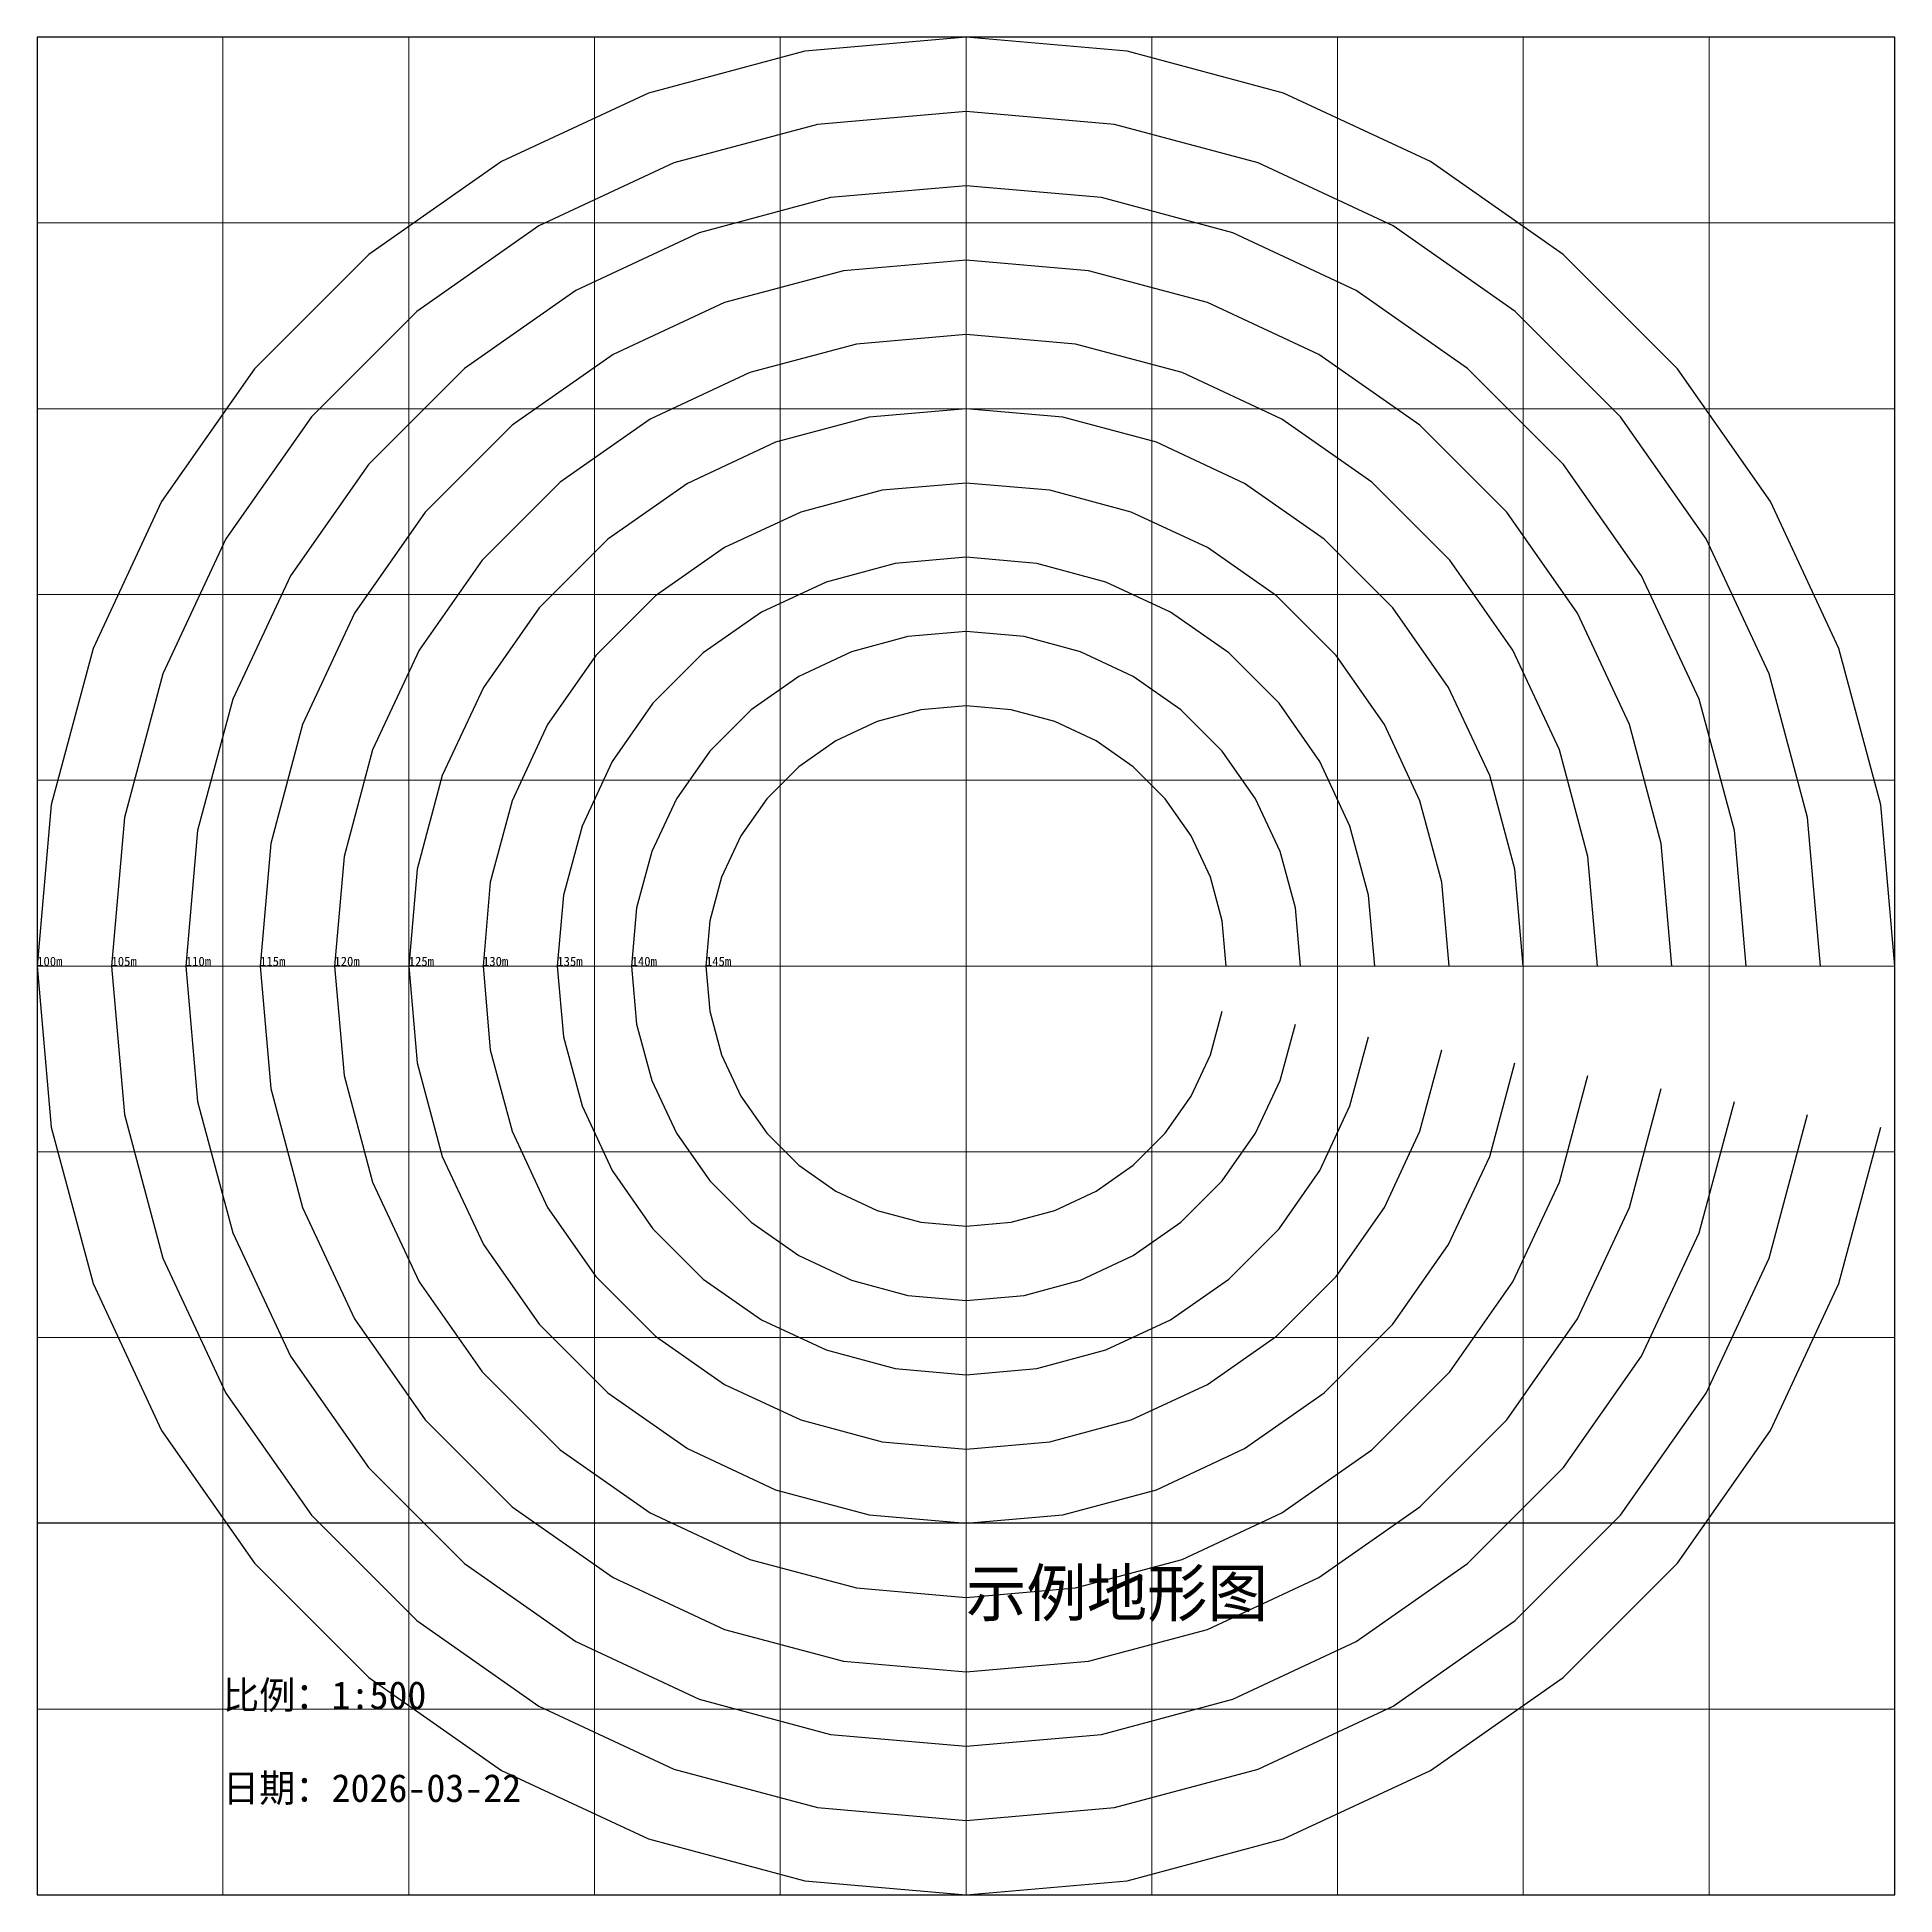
# Model space of a CAD drawing. Header units: metres. Extents: x 0 to 100, y 0 to 100.
import ezdxf

# ---------------------------------------------------------------- set-up
doc = ezdxf.new("R2010")
doc.units = ezdxf.units.M
for name, color, linetype in [('BOUNDARY', 6, 'Continuous'), ('CONTOUR', 3, 'Continuous'), ('DIMENSION', 4, 'Continuous'), ('TEXT', 1, 'Continuous')]:
    doc.layers.add(name, color=color, linetype=linetype)

msp = doc.modelspace()

# ---------------------------------------------------------------- linework, layer by layer
at = {"layer": 'BOUNDARY'}
for points in [[(0, 0), (100, 0), (100, 100), (0, 100), (0, 0)], [(0, 0), (100, 0), (100, 20), (0, 20), (0, 0)]]:
    msp.add_lwpolyline(points, dxfattribs=at)
at = {"layer": 'CONTOUR'}
for points, elevation in [([(100, 50), (99.24, 58.68), (96.98, 67.1), (93.3, 75), (88.3, 82.14), (82.14, 88.3), (75, 93.3), (67.1, 96.98), (58.68, 99.24), (50, 100), (41.32, 99.24), (32.9, 96.98), (25, 93.3), (17.86, 88.3), (11.7, 82.14), (6.7, 75), (3.02, 67.1), (0.76, 58.68), (0, 50), (0.76, 41.32), (3.02, 32.9), (6.7, 25), (11.7, 17.86), (17.86, 11.7), (25, 6.7), (32.9, 3.02), (41.32, 0.76), (50, 0), (58.68, 0.76), (67.1, 3.02), (75, 6.7), (82.14, 11.7), (88.3, 17.86), (93.3, 25), (96.98, 32.9), (99.24, 41.32)], 100), ([(96, 50), (95.3, 57.99), (93.23, 65.73), (89.84, 73), (85.24, 79.57), (79.57, 85.24), (73, 89.84), (65.73, 93.23), (57.99, 95.3), (50, 96), (42.01, 95.3), (34.27, 93.23), (27, 89.84), (20.43, 85.24), (14.76, 79.57), (10.16, 73), (6.77, 65.73), (4.7, 57.99), (4, 50), (4.7, 42.01), (6.77, 34.27), (10.16, 27), (14.76, 20.43), (20.43, 14.76), (27, 10.16), (34.27, 6.77), (42.01, 4.7), (50, 4), (57.99, 4.7), (65.73, 6.77), (73, 10.16), (79.57, 14.76), (85.24, 20.43), (89.84, 27), (93.23, 34.27), (95.3, 42.01)], 105), ([(92, 50), (91.36, 57.29), (89.47, 64.36), (86.37, 71), (82.17, 77), (77, 82.17), (71, 86.37), (64.36, 89.47), (57.29, 91.36), (50, 92), (42.71, 91.36), (35.64, 89.47), (29, 86.37), (23, 82.17), (17.83, 77), (13.63, 71), (10.53, 64.36), (8.64, 57.29), (8, 50), (8.64, 42.71), (10.53, 35.64), (13.63, 29), (17.83, 23), (23, 17.83), (29, 13.63), (35.64, 10.53), (42.71, 8.64), (50, 8), (57.29, 8.64), (64.36, 10.53), (71, 13.63), (77, 17.83), (82.17, 23), (86.37, 29), (89.47, 35.64), (91.36, 42.71)], 110), ([(88, 50), (87.42, 56.6), (85.71, 63), (82.91, 69), (79.11, 74.43), (74.43, 79.11), (69, 82.91), (63, 85.71), (56.6, 87.42), (50, 88), (43.4, 87.42), (37, 85.71), (31, 82.91), (25.57, 79.11), (20.89, 74.43), (17.09, 69), (14.29, 63), (12.58, 56.6), (12, 50), (12.58, 43.4), (14.29, 37), (17.09, 31), (20.89, 25.57), (25.57, 20.89), (31, 17.09), (37, 14.29), (43.4, 12.58), (50, 12), (56.6, 12.58), (63, 14.29), (69, 17.09), (74.43, 20.89), (79.11, 25.57), (82.91, 31), (85.71, 37), (87.42, 43.4)], 115), ([(84, 50), (83.48, 55.9), (81.95, 61.63), (79.44, 67), (76.05, 71.85), (71.85, 76.05), (67, 79.44), (61.63, 81.95), (55.9, 83.48), (50, 84), (44.1, 83.48), (38.37, 81.95), (33, 79.44), (28.15, 76.05), (23.95, 71.85), (20.56, 67), (18.05, 61.63), (16.52, 55.9), (16, 50), (16.52, 44.1), (18.05, 38.37), (20.56, 33), (23.95, 28.15), (28.15, 23.95), (33, 20.56), (38.37, 18.05), (44.1, 16.52), (50, 16), (55.9, 16.52), (61.63, 18.05), (67, 20.56), (71.85, 23.95), (76.05, 28.15), (79.44, 33), (81.95, 38.37), (83.48, 44.1)], 120), ([(80, 50), (79.54, 55.21), (78.19, 60.26), (75.98, 65), (72.98, 69.28), (69.28, 72.98), (65, 75.98), (60.26, 78.19), (55.21, 79.54), (50, 80), (44.79, 79.54), (39.74, 78.19), (35, 75.98), (30.72, 72.98), (27.02, 69.28), (24.02, 65), (21.81, 60.26), (20.46, 55.21), (20, 50), (20.46, 44.79), (21.81, 39.74), (24.02, 35), (27.02, 30.72), (30.72, 27.02), (35, 24.02), (39.74, 21.81), (44.79, 20.46), (50, 20), (55.21, 20.46), (60.26, 21.81), (65, 24.02), (69.28, 27.02), (72.98, 30.72), (75.98, 35), (78.19, 39.74), (79.54, 44.79)], 125), ([(76, 50), (75.61, 54.51), (74.43, 58.89), (72.52, 63), (69.92, 66.71), (66.71, 69.92), (63, 72.52), (58.89, 74.43), (54.51, 75.61), (50, 76), (45.49, 75.61), (41.11, 74.43), (37, 72.52), (33.29, 69.92), (30.08, 66.71), (27.48, 63), (25.57, 58.89), (24.39, 54.51), (24, 50), (24.39, 45.49), (25.57, 41.11), (27.48, 37), (30.08, 33.29), (33.29, 30.08), (37, 27.48), (41.11, 25.57), (45.49, 24.39), (50, 24), (54.51, 24.39), (58.89, 25.57), (63, 27.48), (66.71, 30.08), (69.92, 33.29), (72.52, 37), (74.43, 41.11), (75.61, 45.49)], 130), ([(72, 50), (71.67, 53.82), (70.67, 57.52), (69.05, 61), (66.85, 64.14), (64.14, 66.85), (61, 69.05), (57.52, 70.67), (53.82, 71.67), (50, 72), (46.18, 71.67), (42.48, 70.67), (39, 69.05), (35.86, 66.85), (33.15, 64.14), (30.95, 61), (29.33, 57.52), (28.33, 53.82), (28, 50), (28.33, 46.18), (29.33, 42.48), (30.95, 39), (33.15, 35.86), (35.86, 33.15), (39, 30.95), (42.48, 29.33), (46.18, 28.33), (50, 28), (53.82, 28.33), (57.52, 29.33), (61, 30.95), (64.14, 33.15), (66.85, 35.86), (69.05, 39), (70.67, 42.48), (71.67, 46.18)], 135), ([(68, 50), (67.73, 53.13), (66.91, 56.16), (65.59, 59), (63.79, 61.57), (61.57, 63.79), (59, 65.59), (56.16, 66.91), (53.13, 67.73), (50, 68), (46.87, 67.73), (43.84, 66.91), (41, 65.59), (38.43, 63.79), (36.21, 61.57), (34.41, 59), (33.09, 56.16), (32.27, 53.13), (32, 50), (32.27, 46.87), (33.09, 43.84), (34.41, 41), (36.21, 38.43), (38.43, 36.21), (41, 34.41), (43.84, 33.09), (46.87, 32.27), (50, 32), (53.13, 32.27), (56.16, 33.09), (59, 34.41), (61.57, 36.21), (63.79, 38.43), (65.59, 41), (66.91, 43.84), (67.73, 46.87)], 140), ([(64, 50), (63.79, 52.43), (63.16, 54.79), (62.12, 57), (60.72, 59), (59, 60.72), (57, 62.12), (54.79, 63.16), (52.43, 63.79), (50, 64), (47.57, 63.79), (45.21, 63.16), (43, 62.12), (41, 60.72), (39.28, 59), (37.88, 57), (36.84, 54.79), (36.21, 52.43), (36, 50), (36.21, 47.57), (36.84, 45.21), (37.88, 43), (39.28, 41), (41, 39.28), (43, 37.88), (45.21, 36.84), (47.57, 36.21), (50, 36), (52.43, 36.21), (54.79, 36.84), (57, 37.88), (59, 39.28), (60.72, 41), (62.12, 43), (63.16, 45.21), (63.79, 47.57)], 145)]:
    msp.add_lwpolyline(points, dxfattribs=dict(at, elevation=elevation))
at = {"layer": 'DIMENSION', "lineweight": 18}
for p, q in [((0, 0), (0, 100)), ((0, 100), (100, 100)), ((10, 0), (10, 100)), ((20, 0), (20, 100)), ((30, 0), (30, 100)), ((40, 0), (40, 100)), ((50, 0), (50, 100)), ((60, 0), (60, 100)), ((70, 0), (70, 100)), ((80, 0), (80, 100)), ((90, 0), (90, 100)), ((100, 0), (100, 100)), ((0, 90), (100, 90)), ((0, 80), (100, 80)), ((0, 70), (100, 70)), ((0, 60), (100, 60)), ((0, 50), (100, 50)), ((0, 40), (100, 40)), ((0, 30), (100, 30)), ((0, 20), (100, 20)), ((0, 10), (100, 10)), ((0, 0), (100, 0))]:
    msp.add_line(p, q, dxfattribs=at)

# ---------------------------------------------------------------- texts
at = {"layer": 'TEXT'}
for s, height, p in [('100m', 0.5, (0, 50)), ('105m', 0.5, (4, 50)), ('110m', 0.5, (8, 50)), ('115m', 0.5, (12, 50)), ('120m', 0.5, (16, 50)), ('125m', 0.5, (20, 50)), ('130m', 0.5, (24, 50)), ('135m', 0.5, (28, 50)), ('140m', 0.5, (32, 50)), ('145m', 0.5, (36, 50)), ('示例地形图', 2.5, (50, 15)), ('比例：1:500', 1.5, (10, 10)), ('日期：2026-03-22', 1.5, (10, 5))]:
    msp.add_text(s, height=height, dxfattribs=at).set_placement(p)

doc.saveas('drawing.dxf')
